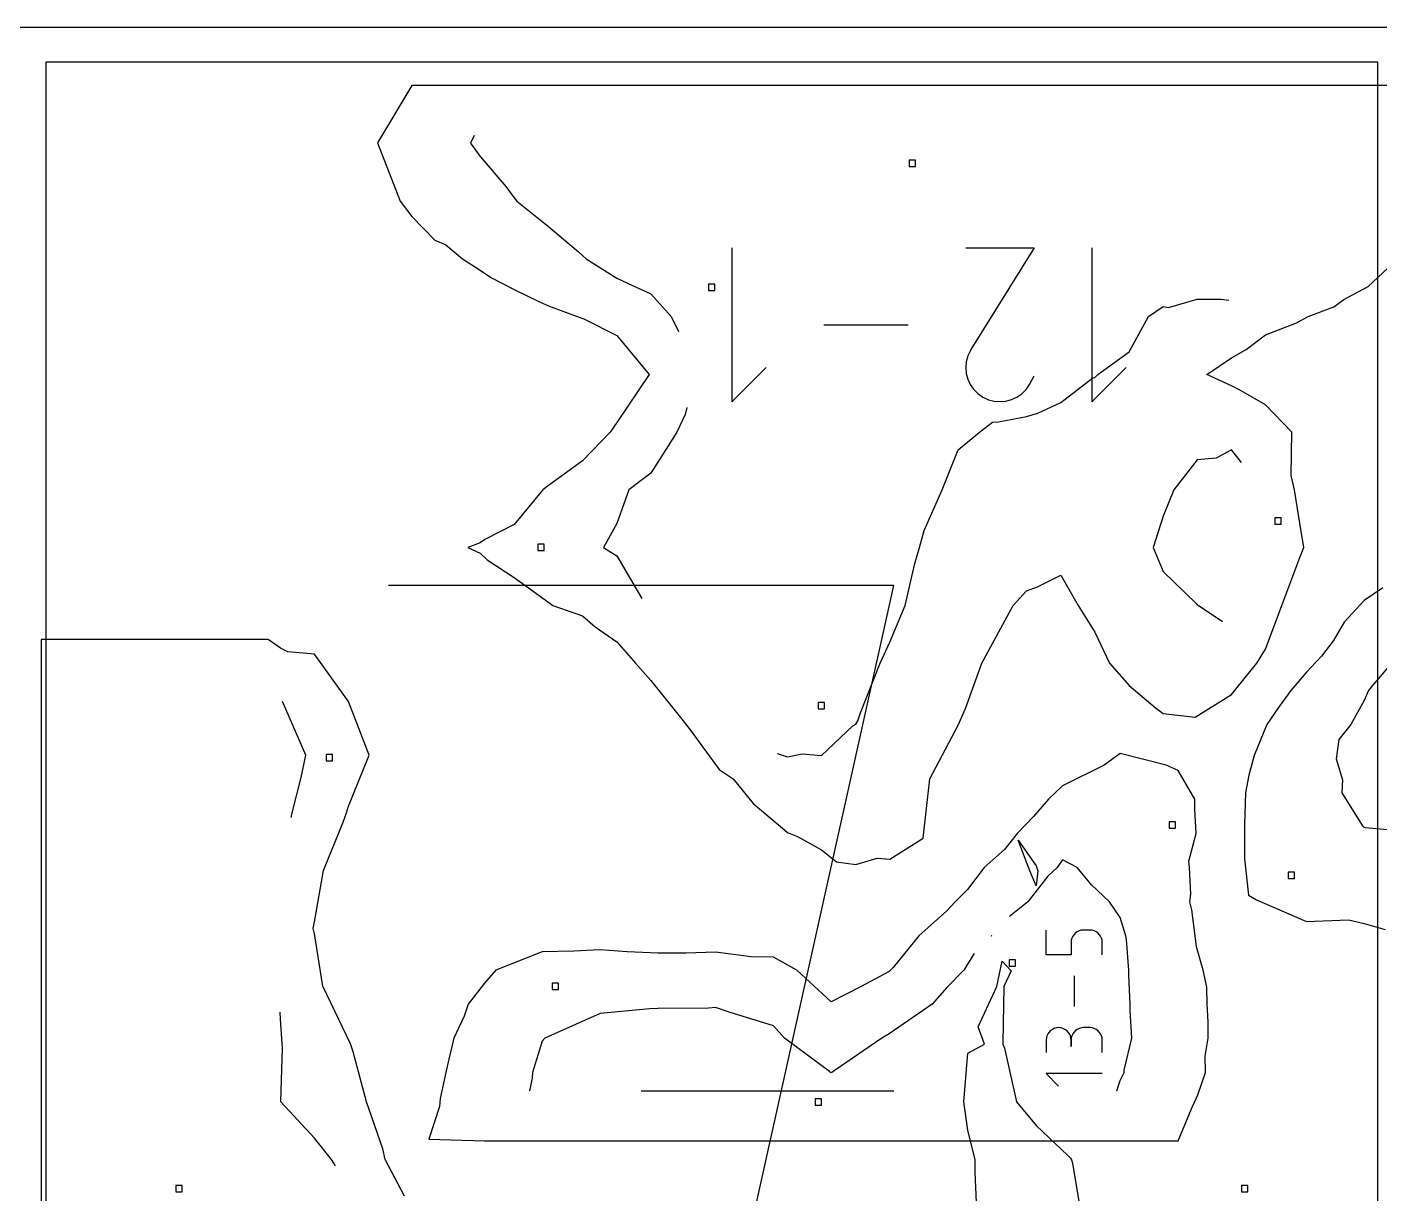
# Model space of a CAD drawing. Extents: x 0 to 600, y 0 to 270.
# Drawn here: x 322.7 to 478.6, y 135.5 to 270 of the extents above; entities that cross this region are included whole.
import ezdxf

# ---------------------------------------------------------------- set-up
doc = ezdxf.new("R2010")
doc.units = 0
doc.layers.add('1', color=7, linetype='CONTINUOUS')
doc.layers.add('2', color=7, linetype='CONTINUOUS')

msp = doc.modelspace()

# ---------------------------------------------------------------- linework, layer by layer
at = {"layer": '1', "color": 3}
msp.add_line((-0.000006, 270.000013), (600.00002, 270.000013), dxfattribs=at)
at = {"layer": '1', "color": 5}
for p, q in [((367.030656, 263.261122), (363.093832, 256.643681)), ((485.069943, 263.261122), (367.030656, 263.261122)), ((363.093832, 256.643681), (365.683966, 249.943599)), ((425.054145, 254.64619), (424.323771, 254.64619)), ((424.323771, 254.64619), (424.323771, 253.915858)), ((425.054145, 253.915858), (425.054145, 254.64619)), ((424.323771, 253.915858), (425.054145, 253.915858)), ((365.683966, 249.943599), (367.0284, 248.160487)), ((367.0284, 248.160487), (369.683906, 245.449932)), ((369.683906, 245.449932), (370.963418, 244.893764)), ((370.963418, 244.893764), (372.854283, 243.28495)), ((372.854283, 243.28495), (374.897986, 241.9824)), ((477.200357, 240.08112), (480.626366, 243.28495)), ((374.897986, 241.9824), (376.205452, 241.07263)), ((376.205452, 241.07263), (378.832554, 239.758808)), ((474.423572, 238.5852), (477.200357, 240.08112)), ((378.832554, 239.758808), (381.752709, 238.343049)), ((473.265789, 237.759062), (474.423572, 238.5852)), ((381.752709, 238.343049), (382.767572, 237.859963)), ((382.767572, 237.859963), (386.094395, 236.626302)), ((470.293787, 236.626302), (473.265789, 237.759062)), ((386.094395, 236.626302), (386.854078, 236.36882)), ((386.854078, 236.36882), (390.636708, 234.42647)), ((465.396653, 234.511363), (468.877667, 235.859135)), ((468.877667, 235.859135), (470.293787, 236.626302)), ((390.636708, 234.42647), (394.362083, 229.967428)), ((463.150068, 232.824689), (465.396653, 234.511363)), ((461.461636, 231.852568), (463.150068, 232.824689)), ((458.6055, 229.967428), (461.461636, 231.852568)), ((394.362083, 229.967428), (390.636708, 224.434866)), ((461.461636, 228.62421), (458.6055, 229.967428)), ((462.576137, 228.081253), (461.461636, 228.62421)), ((465.396653, 226.435152), (462.576137, 228.081253)), ((468.405178, 223.308645), (465.396653, 226.435152)), ((390.636708, 224.434866), (389.871164, 223.308645)), ((389.871164, 223.308645), (386.70214, 220.00211)), ((468.347018, 218.31548), (468.405178, 223.308645)), ((386.70214, 220.00211), (383.300476, 217.552192)), ((468.714459, 216.650041), (468.347018, 218.31548)), ((382.146301, 216.650041), (378.832554, 212.653706)), ((382.767572, 217.145074), (382.146301, 216.650041)), ((383.300476, 217.552192), (382.767572, 217.145074)), ((469.331221, 212.819619), (468.714459, 216.650041)), ((378.832554, 212.653706), (375.459294, 210.941377)), ((467.171652, 213.425562), (466.441725, 213.425562)), ((466.441725, 213.425562), (466.441725, 212.695185)), ((466.441725, 212.695185), (467.171652, 212.695185)), ((467.171652, 212.695185), (467.171652, 213.425562)), ((469.804614, 209.991437), (469.331221, 212.819619)), ((374.897986, 210.546886), (373.485924, 209.991437)), ((375.459294, 210.941377), (374.897986, 210.546886)), ((373.485924, 209.991437), (374.897986, 209.344016)), ((374.897986, 209.344016), (375.727099, 208.588393)), ((382.279301, 210.375112), (381.548924, 210.375112)), ((381.548924, 210.375112), (381.548924, 209.644282)), ((381.548924, 209.644282), (382.279301, 209.644282)), ((382.279301, 209.644282), (382.279301, 210.375112)), ((467.2501, 203.332384), (469.331221, 208.866116)), ((469.331221, 208.866116), (469.804614, 209.991437)), ((375.727099, 208.588393), (378.832554, 206.551453)), ((378.832554, 206.551453), (382.391113, 203.969435)), ((439.125625, 205.485191), (441.787893, 206.819258)), ((441.787893, 206.819258), (443.793725, 203.332384)), ((436.324944, 203.332384), (437.853325, 205.018111)), ((437.853325, 205.018111), (439.125625, 205.485191)), ((478.890506, 205.339976), (476.759337, 203.897705)), ((382.391113, 203.969435), (383.277033, 203.332384)), ((383.277033, 203.332384), (386.70214, 202.121399)), ((433.918757, 198.943809), (436.324944, 203.332384)), ((443.793725, 203.332384), (445.722914, 200.263448)), ((465.396653, 198.30315), (467.2501, 203.332384)), ((476.759337, 203.897705), (474.45234, 201.405398)), ((386.70214, 202.121399), (388.166052, 200.855412)), ((474.45234, 201.405398), (473.203034, 199.304009)), ((388.166052, 200.855412), (390.636708, 199.136321)), ((445.722914, 200.263448), (447.397821, 196.67378)), ((328.280724, 199.397927), (324.345706, 199.397927)), ((324.345706, 199.397927), (324.345706, 198.723004)), ((324.345706, 198.723004), (324.345706, 192.738874)), ((332.215292, 199.397927), (328.280724, 199.397927)), ((336.14986, 199.397927), (332.215292, 199.397927)), ((340.084881, 199.397927), (336.14986, 199.397927)), ((344.019446, 199.397927), (340.084881, 199.397927)), ((347.954014, 199.397927), (344.019446, 199.397927)), ((350.479224, 199.397927), (347.954014, 199.397927)), ((351.889035, 198.403803), (350.479224, 199.397927)), ((352.735278, 197.965127), (351.889035, 198.403803)), ((355.823603, 197.709945), (352.735278, 197.965127)), ((390.636708, 199.136321), (392.786812, 196.67378)), ((432.69921, 196.67378), (433.918757, 198.943809)), ((464.363758, 196.67378), (465.396653, 198.30315)), ((473.203034, 199.304009), (471.841016, 197.47083)), ((359.758171, 192.26097), (355.823603, 197.709945)), ((392.786812, 196.67378), (394.571275, 194.658028)), ((430.830886, 191.447977), (432.69921, 196.67378)), ((447.397821, 196.67378), (449.657482, 194.103033)), ((461.461636, 193.045788), (464.363758, 196.67378)), ((471.841016, 197.47083), (470.100734, 195.648066)), ((470.100734, 195.648066), (468.282906, 193.535822)), ((394.571275, 194.658028), (398.313332, 190.015177)), ((449.657482, 194.103033), (452.667805, 191.580077)), ((468.282906, 193.535822), (466.957407, 191.678771)), ((324.345706, 192.738874), (324.345706, 191.688392)), ((362.109352, 186.08027), (359.758171, 192.26097)), ((414.589015, 192.141385), (413.858638, 192.141385)), ((413.858638, 192.141385), (413.858638, 191.411008)), ((414.589015, 191.411008), (414.589015, 192.141385)), ((457.270083, 190.450245), (461.461636, 193.045788)), ((324.345706, 191.688392), (324.345706, 186.08027)), ((413.858638, 191.411008), (414.589015, 191.411008)), ((429.98374, 189.536824), (430.830886, 191.447977)), ((452.667805, 191.580077), (453.5925, 190.868183)), ((453.5925, 190.868183), (457.270083, 190.450245)), ((466.957407, 191.678771), (465.516042, 189.601254)), ((398.313332, 190.015177), (399.117649, 188.980476)), ((399.117649, 188.980476), (402.440864, 184.423735)), ((426.719134, 183.356573), (429.98374, 189.536824)), ((465.516042, 189.601254), (464.073771, 186.03999)), ((324.345706, 186.08027), (324.345706, 184.816988)), ((357.909235, 186.141125), (357.179307, 186.141125)), ((357.179307, 186.141125), (357.179307, 185.410748)), ((357.909235, 185.410748), (357.909235, 186.141125)), ((359.758171, 180.19848), (362.109352, 186.08027)), ((448.645994, 186.245566), (446.78849, 184.914207)), ((453.945735, 184.914207), (448.645994, 186.245566)), ((464.073771, 186.03999), (463.44213, 183.768146)), ((324.345706, 184.816988), (324.345706, 179.421666)), ((357.179307, 185.410748), (357.909235, 185.410748)), ((402.440864, 184.423735), (404.071587, 183.356573)), ((446.78849, 184.914207), (441.986937, 182.553104)), ((455.304598, 184.300149), (453.945735, 184.914207)), ((457.235136, 180.979189), (455.304598, 184.300149)), ((404.071587, 183.356573), (406.375432, 180.510355)), ((425.93736, 176.508612), (426.719134, 183.356573)), ((441.986937, 182.553104), (440.379208, 180.979189)), ((463.44213, 183.768146), (463.092273, 181.731679)), ((440.379208, 180.979189), (438.653355, 179.009423)), ((457.247309, 179.831324), (457.235136, 180.979189)), ((463.092273, 181.731679), (462.965133, 178.078881)), ((324.345706, 179.421666), (324.345706, 177.872543)), ((359.125177, 178.350447), (359.49352, 179.421666)), ((359.49352, 179.421666), (359.758171, 180.19848)), ((406.375432, 180.510355), (409.744634, 177.655122)), ((457.393834, 177.044621), (457.247309, 179.831324)), ((324.345706, 177.872543), (324.345706, 172.763063)), ((356.855598, 172.763063), (359.125177, 178.350447)), ((438.653355, 179.009423), (436.77331, 177.044621)), ((455.026885, 178.383646), (454.296961, 178.383646)), ((454.296961, 178.383646), (454.296961, 177.653269)), ((455.026885, 177.653269), (455.026885, 178.383646)), ((462.965133, 178.078881), (462.975953, 174.13755)), ((409.744634, 177.655122), (410.31045, 177.166851)), ((410.31045, 177.166851), (411.480406, 176.697969)), ((411.480406, 176.697969), (414.245018, 175.14885)), ((422.114604, 174.097016), (425.93736, 176.508612)), ((436.77331, 177.044621), (435.328337, 175.214621)), ((454.296961, 177.653269), (455.026885, 177.653269)), ((456.551649, 173.84674), (457.393834, 177.044621)), ((414.245018, 175.14885), (415.977185, 173.766544)), ((435.328337, 175.214621), (432.976702, 173.110053)), ((415.977185, 173.766544), (418.179586, 173.461317)), ((418.179586, 173.461317), (420.629054, 174.184482)), ((420.629054, 174.184482), (422.114604, 174.097016)), ((432.976702, 173.110053), (431.031286, 170.570864)), ((456.610258, 173.110053), (456.551649, 173.84674)), ((456.788345, 170.051938), (456.610258, 173.110053)), ((462.975953, 174.13755), (463.417784, 169.94194)), ((324.345706, 172.763063), (324.345706, 171.022331)), ((355.823603, 166.851516), (356.855598, 172.763063)), ((468.720233, 172.58932), (467.989856, 172.58932)), ((467.989856, 172.58932), (467.989856, 171.858943)), ((467.989856, 171.858943), (468.720233, 171.858943)), ((468.720233, 171.858943), (468.720233, 172.58932)), ((324.345706, 171.022331), (324.345706, 166.104459)), ((431.031286, 170.570864), (429.623731, 169.175032)), ((456.672475, 169.175032), (456.788345, 170.051938)), ((463.417784, 169.94194), (464.33346, 169.40092)), ((429.623731, 169.175032), (428.669733, 168.10787)), ((456.888434, 168.239068), (456.672475, 169.175032)), ((464.33346, 169.40092), (470.100734, 166.888795)), ((355.683837, 166.104459), (355.823603, 166.851516)), ((428.669733, 168.10787), (425.460582, 165.240464)), ((457.278418, 165.240464), (456.888434, 168.239068)), ((470.100734, 166.888795), (474.92483, 167.077239)), ((474.92483, 167.077239), (476.759337, 166.678677)), ((324.345706, 166.104459), (324.345706, 164.30196)), ((355.823603, 165.466055), (355.683837, 166.104459)), ((356.792478, 159.445402), (355.823603, 165.466055)), ((425.460582, 165.240464), (422.482267, 161.584072)), ((457.434411, 163.981693), (457.278418, 165.240464)), ((476.759337, 166.678677), (479.174991, 165.992934)), ((324.345706, 164.30196), (324.345706, 159.445402)), ((458.199504, 161.305896), (457.434411, 163.981693)), ((382.058605, 163.384877), (376.730461, 161.306008)), ((385.702375, 163.458818), (382.058605, 163.384877)), ((388.717209, 163.642315), (385.702375, 163.458818)), ((391.835739, 163.397953), (388.717209, 163.642315)), ((395.376262, 163.23655), (391.835739, 163.397953)), ((398.648983, 163.239593), (395.376262, 163.23655)), ((402.034866, 163.375751), (398.648983, 163.239593)), ((406.137603, 162.815795), (402.034866, 163.375751)), ((408.693469, 162.787392), (406.137603, 162.815795)), ((411.389101, 161.305896), (408.693469, 162.787392)), ((436.575398, 162.49028), (435.845021, 162.49028)), ((435.845021, 162.49028), (435.845021, 161.759903)), ((436.575398, 161.759903), (436.575398, 162.49028)), ((376.730461, 161.306008), (375.400001, 159.79431)), ((415.352073, 157.655817), (411.389101, 161.305896)), ((422.01113, 161.121949), (418.786197, 159.400153)), ((422.482267, 161.584072), (422.01113, 161.121949)), ((435.845021, 161.759903), (436.575398, 161.759903)), ((458.623755, 159.344249), (458.199504, 161.305896)), ((324.345706, 159.445402), (324.345706, 157.633888)), ((359.953387, 152.786802), (356.792478, 159.445402)), ((375.400001, 159.79431), (373.516352, 157.37099)), ((383.945426, 159.793745), (383.215049, 159.793745)), ((383.215049, 159.793745), (383.215049, 159.063368)), ((383.215049, 159.063368), (383.945426, 159.063368)), ((383.945426, 159.063368), (383.945426, 159.793745)), ((418.786197, 159.400153), (415.352073, 157.655817)), ((458.661627, 157.370879), (458.623755, 159.344249)), ((324.345706, 157.633888), (324.345706, 152.786802)), ((373.075421, 155.997702), (371.889684, 153.436422)), ((373.516352, 157.37099), (373.075421, 155.997702)), ((458.767126, 155.32492), (458.661627, 157.370879)), ((458.771183, 153.436311), (458.767126, 155.32492)), ((324.345706, 152.786802), (324.345706, 151.065006)), ((360.290622, 151.886004), (359.953387, 152.786802)), ((371.889684, 153.436422), (371.301325, 151.014455)), ((458.441161, 151.355186), (458.771183, 153.436311)), ((361.805478, 146.128198), (360.290622, 151.886004)), ((458.467773, 149.501293), (458.441161, 151.355186)), ((324.345706, 151.065006), (324.345706, 146.128198)), ((371.301325, 151.014455), (370.95958, 149.501405)), ((370.95958, 149.501405), (370.29638, 146.486121)), ((457.603946, 146.925588), (458.467773, 149.501293)), ((456.984928, 145.566725), (457.603946, 146.925588)), ((324.345706, 146.128198), (324.345706, 144.426237)), ((363.693188, 140.710782), (361.805478, 146.128198)), ((370.240023, 145.566837), (369.004695, 141.788262)), ((370.29638, 146.486121), (370.240023, 145.566837)), ((414.242995, 146.458505), (413.512618, 146.458505)), ((413.512618, 146.458505), (413.512618, 145.728128)), ((413.512618, 145.728128), (414.242995, 145.728128)), ((414.242995, 145.728128), (414.242995, 146.458505)), ((455.304611, 141.632157), (456.984928, 145.566725)), ((324.345706, 144.426237), (324.345706, 139.469595)), ((363.94837, 139.469595), (363.693188, 140.710782)), ((369.004695, 141.788262), (375.400001, 141.632269)), ((375.400001, 141.632269), (382.058605, 141.632269)), ((382.058605, 141.632269), (388.717209, 141.632269)), ((388.717209, 141.632269), (389.528289, 141.632269)), ((389.528289, 141.632269), (395.376262, 141.632269)), ((395.376262, 141.632269), (396.26038, 141.632269)), ((396.26038, 141.632269), (402.034866, 141.632269)), ((402.034866, 141.632269), (402.929804, 141.632269)), ((402.929804, 141.632269), (408.693469, 141.632269)), ((408.693469, 141.632269), (409.482459, 141.632269)), ((409.482459, 141.632269), (415.352073, 141.632269)), ((415.352073, 141.632269), (416.117167, 141.632269)), ((416.117167, 141.632269), (422.01113, 141.632269)), ((422.01113, 141.632269), (422.799666, 141.632269)), ((422.799666, 141.632269), (428.669733, 141.632269)), ((428.669733, 141.632269), (429.54393, 141.632269)), ((429.54393, 141.632269), (435.328337, 141.632269)), ((435.328337, 141.632269), (436.283687, 141.632269)), ((436.283687, 141.632269), (441.986937, 141.632269)), ((441.986937, 141.632269), (442.79441, 141.632269)), ((442.79441, 141.632269), (448.645994, 141.632269)), ((448.645994, 141.632269), (455.304598, 141.632269)), ((324.345706, 139.469595), (324.345706, 137.747345)), ((366.193603, 135.237466), (363.94837, 139.469595)), ((324.345706, 137.747345), (324.345706, 132.810538))]:
    msp.add_line(p, q, dxfattribs=at)
at = {"layer": '1', "color": 1}
for p, q in [((374.217653, 257.508907), (373.778075, 256.602293)), ((373.778075, 256.602293), (374.897986, 255.082613)), ((374.897986, 255.082613), (377.84925, 251.608047)), ((377.84925, 251.608047), (378.832554, 250.330203)), ((378.832554, 250.330203), (379.13282, 249.943599)), ((379.13282, 249.943599), (382.767572, 247.000585)), ((382.767572, 247.000585), (386.236862, 244.07236)), ((386.236862, 244.07236), (386.70214, 243.660599)), ((386.70214, 243.660599), (387.101595, 243.28495)), ((387.101595, 243.28495), (390.636708, 241.061539)), ((403.897561, 244.561262), (403.897561, 226.817295)), ((430.854332, 244.561442), (438.734738, 244.561442)), ((438.734738, 244.561442), (431.452609, 232.838442)), ((445.389284, 244.561262), (445.389284, 226.817295)), ((390.636708, 241.061539), (392.444167, 240.226745)), ((392.444167, 240.226745), (394.571729, 239.261113)), ((394.571729, 239.261113), (396.927871, 236.626302)), ((454.220083, 237.688415), (457.527068, 238.626409)), ((457.527068, 238.626409), (460.279507, 238.627085)), ((460.279507, 238.627085), (461.146492, 238.513471)), ((451.891442, 236.626123), (453.5925, 237.795852)), ((453.5925, 237.795852), (454.220083, 237.688415)), ((396.927871, 236.626302), (397.741653, 234.893685)), ((414.49524, 235.689211), (424.197081, 235.689211)), ((449.657482, 232.573206), (451.891442, 236.626123)), ((431.38275, 232.730508), (431.082034, 232.085024)), ((431.389952, 232.744575), (431.38275, 232.730508)), ((431.38275, 232.730508), (431.38275, 232.730508)), ((431.397628, 232.757965), (431.389952, 232.744575)), ((431.40483, 232.770645), (431.397628, 232.757965)), ((431.412032, 232.782818), (431.40483, 232.770645)), ((431.420148, 232.794585), (431.412032, 232.782818)), ((431.427823, 232.805845), (431.420148, 232.794585)), ((431.435939, 232.816936), (431.427823, 232.805845)), ((431.444054, 232.827723), (431.435939, 232.816936)), ((431.452609, 232.838442), (431.444054, 232.827723)), ((431.452609, 232.838442), (431.452609, 232.838442)), ((446.049328, 229.967428), (449.657482, 232.573206)), ((403.897561, 226.817295), (407.842496, 230.763133)), ((430.906652, 231.415782), (430.851651, 230.738111)), ((430.851651, 230.738111), (430.912965, 230.067111)), ((431.082034, 232.085024), (430.906652, 231.415782)), ((445.389284, 226.817295), (449.334223, 230.763133)), ((430.912965, 230.067111), (431.086541, 229.417795)), ((431.086541, 229.417795), (431.367872, 228.805452)), ((438.206364, 228.790303), (438.723492, 229.782896)), ((441.787893, 226.7067), (445.487117, 229.56874)), ((445.487117, 229.56874), (445.722914, 229.602554)), ((445.722914, 229.602554), (446.049328, 229.967428)), ((431.367872, 228.805452), (431.752899, 228.244864)), ((431.752899, 228.244864), (432.237112, 227.751589)), ((432.237112, 227.751589), (432.816003, 227.34037)), ((436.743358, 227.33595), (437.302861, 227.722015)), ((437.302861, 227.722015), (437.795642, 228.208074)), ((437.795642, 228.208074), (438.206364, 228.790303)), ((398.73082, 226.157068), (398.506297, 225.341977)), ((432.816003, 227.34037), (432.816003, 227.34037)), ((432.816003, 227.34037), (433.463425, 227.043982)), ((433.463425, 227.043982), (434.133387, 226.871035)), ((434.133387, 226.871035), (434.811464, 226.817653)), ((434.811464, 226.817653), (435.482782, 226.880006)), ((435.482782, 226.880006), (436.131553, 227.053991)), ((436.131553, 227.053991), (436.743358, 227.33595)), ((439.146363, 225.496979), (441.787893, 226.7067)), ((398.506297, 225.341977), (397.564922, 223.309094)), ((432.444028, 223.308645), (433.918757, 224.456507)), ((433.918757, 224.456507), (434.625241, 224.504749)), ((434.625241, 224.504749), (437.853325, 225.090853)), ((437.853325, 225.090853), (439.146363, 225.496979)), ((397.564922, 223.309094), (394.571729, 218.564802)), ((429.98374, 221.27937), (432.444028, 223.308645)), ((428.119023, 216.650041), (429.98374, 221.27937)), ((457.527068, 220.094536), (454.838198, 216.650041)), ((459.697911, 220.324017), (457.527068, 220.094536)), ((461.461636, 221.283428), (459.697911, 220.324017)), ((462.611753, 219.799227), (461.461636, 221.283428)), ((394.571729, 218.564802), (392.05373, 216.650041)), ((392.05373, 216.650041), (390.636708, 212.765068)), ((426.049172, 211.961653), (428.119023, 216.650041)), ((454.838198, 216.650041), (453.5925, 213.6307)), ((453.5925, 213.6307), (452.426152, 209.991437)), ((390.636708, 212.765068), (389.114189, 209.991437)), ((425.51717, 209.991437), (426.049172, 211.961653)), ((389.114189, 209.991437), (390.636708, 209.060883)), ((390.636708, 209.060883), (393.549201, 204.117313)), ((424.977952, 208.178571), (425.51717, 209.991437)), ((452.426152, 209.991437), (453.5925, 207.243056)), ((423.850378, 203.332834), (424.977952, 208.178571)), ((453.5925, 207.243056), (457.419313, 203.514978)), ((422.114604, 199.109723), (423.850378, 203.332834)), ((457.419313, 203.514978), (457.527068, 203.395954)), ((457.527068, 203.395954), (457.646092, 203.332834)), ((457.646092, 203.332834), (460.392218, 201.522672)), ((460.392218, 201.522672), (460.470217, 201.570911)), ((420.973505, 196.67378), (422.114604, 199.109723)), ((418.742697, 190.967822), (420.973505, 196.67378)), ((480.571726, 197.47083), (477.716493, 194.101628)), ((477.228222, 193.535822), (476.759337, 192.365867)), ((477.716493, 194.101628), (477.228222, 193.535822)), ((354.843454, 186.08026), (352.124828, 192.24383)), ((476.759337, 192.365867), (475.210218, 189.601254)), ((418.433865, 190.015177), (418.742697, 190.967822)), ((414.245018, 186.022899), (417.837391, 189.435383)), ((417.837391, 189.435383), (418.179586, 189.645931)), ((418.179586, 189.645931), (418.433865, 190.015177)), ((475.210218, 189.601254), (473.827912, 187.869077)), ((473.827912, 187.869077), (473.522685, 185.666247)), ((354.293869, 183.491929), (354.843454, 186.08026)), ((409.133732, 186.245167), (410.31045, 185.863298)), ((410.31045, 185.863298), (412.010156, 186.232544)), ((412.010156, 186.232544), (414.245018, 186.022899)), ((473.522685, 185.666247), (474.24585, 183.217218)), ((353.239779, 179.421203), (354.293869, 183.491929)), ((474.24585, 183.217218), (474.158837, 181.731679)), ((474.158837, 181.731679), (476.570433, 177.908899)), ((353.132478, 178.881989), (353.239779, 179.421203)), ((476.570433, 177.908899), (476.676382, 177.796638)), ((476.676382, 177.796638), (476.759337, 177.759679)), ((476.759337, 177.759679), (476.872052, 177.730261)), ((476.872052, 177.730261), (483.418391, 177.127024)), ((441.364663, 173.110053), (440.302012, 172.114123)), ((441.986836, 174.004988), (441.364663, 173.110053)), ((443.703222, 173.110053), (441.986836, 174.004988)), ((445.338455, 171.129467), (443.703222, 173.110053)), ((440.302012, 172.114123), (438.010792, 169.175032)), ((447.420029, 169.175032), (445.338455, 171.129467)), ((438.010792, 169.175032), (435.908026, 167.478035)), ((448.645893, 167.363968), (447.420029, 169.175032)), ((449.289706, 165.240464), (448.645893, 167.363968)), ((433.82702, 165.240478), (433.770663, 165.183221)), ((433.83784, 165.25309), (433.82702, 165.240478)), ((440.109622, 163.045729), (440.109622, 165.917192)), ((443.325086, 165.405928), (443.183968, 165.205298)), ((443.497759, 165.579055), (443.325086, 165.405928)), ((443.697937, 165.720619), (443.497759, 165.579055)), ((443.921107, 165.827021), (443.697937, 165.720619)), ((444.164117, 165.893746), (443.921107, 165.827021)), ((444.422004, 165.917179), (444.164117, 165.893746)), ((445.137503, 165.917179), (444.422004, 165.917179)), ((444.422004, 165.917179), (444.422004, 165.917179)), ((445.39584, 165.893746), (445.137503, 165.917179)), ((445.638846, 165.827021), (445.39584, 165.893746)), ((445.86292, 165.720619), (445.638846, 165.827021)), ((446.063097, 165.579055), (445.86292, 165.720619)), ((446.236673, 165.405928), (446.063097, 165.579055)), ((446.378241, 165.205298), (446.236673, 165.405928)), ((449.359136, 164.818469), (449.289706, 165.240464)), ((443.011744, 164.739121), (442.988751, 164.481234)), ((442.988751, 164.481234), (442.988751, 163.045729)), ((443.078019, 164.981677), (443.011744, 164.739121)), ((443.183968, 165.205298), (443.078019, 164.981677)), ((446.484643, 164.981677), (446.378241, 165.205298)), ((446.551367, 164.739121), (446.484643, 164.981677)), ((446.5748, 164.481234), (446.551367, 164.739121)), ((446.5748, 163.045729), (446.5748, 164.481234)), ((446.5748, 164.481234), (446.5748, 164.481234)), ((449.617923, 161.305896), (449.359136, 164.818469)), ((431.726057, 163.11155), (430.618318, 161.305896)), ((431.837419, 163.224715), (431.726057, 163.11155)), ((442.988751, 163.045729), (440.109622, 163.045729)), ((430.618318, 161.305896), (428.669747, 159.30232)), ((443.341756, 160.621506), (443.341756, 157.086393)), ((449.623773, 160.727458), (449.617923, 161.305896)), ((449.796899, 157.370879), (449.623773, 160.727458)), ((428.669747, 159.30232), (426.993484, 157.370879)), ((351.889035, 155.654198), (351.848458, 156.449497)), ((388.717675, 156.276666), (382.353927, 153.436311)), ((394.438509, 156.816783), (388.717675, 156.276666)), ((395.375826, 156.887568), (394.438509, 156.816783)), ((401.22786, 156.894331), (395.375826, 156.887568)), ((402.034879, 156.984952), (401.22786, 156.894331)), ((403.584901, 156.455202), (402.034879, 156.984952)), ((408.693483, 154.85243), (403.584901, 156.455202)), ((426.993484, 157.370879), (422.011143, 153.962902)), ((449.797914, 156.690096), (449.796899, 157.370879)), ((449.971943, 153.436311), (449.797914, 156.690096)), ((352.084252, 152.786792), (351.889035, 155.654198)), ((409.972995, 153.436311), (408.693483, 154.85243)), ((440.628091, 154.324033), (440.454965, 154.150907)), ((440.827815, 154.465601), (440.628091, 154.324033)), ((441.051439, 154.572003), (440.827815, 154.465601)), ((441.293546, 154.638278), (441.051439, 154.572003)), ((441.55053, 154.661271), (441.293546, 154.638278)), ((441.808867, 154.638278), (441.55053, 154.661271)), ((441.55053, 154.661271), (441.55053, 154.661271)), ((442.051873, 154.572003), (441.808867, 154.638278)), ((442.275947, 154.465601), (442.051873, 154.572003)), ((442.476574, 154.324033), (442.275947, 154.465601)), ((442.6497, 154.150907), (442.476574, 154.324033)), ((443.499102, 154.324033), (443.326428, 154.150907)), ((443.699279, 154.465601), (443.499102, 154.324033)), ((443.92245, 154.572003), (443.699279, 154.465601)), ((444.164556, 154.638278), (443.92245, 154.572003)), ((444.421994, 154.661271), (444.164556, 154.638278)), ((445.140648, 154.661271), (444.421994, 154.661271)), ((444.421994, 154.661271), (444.421994, 154.661271)), ((445.398082, 154.638278), (445.140648, 154.661271)), ((445.640188, 154.572003), (445.398082, 154.638278)), ((445.863359, 154.465601), (445.640188, 154.572003)), ((446.063536, 154.324033), (445.863359, 154.465601)), ((446.236663, 154.150907), (446.063536, 154.324033)), ((352.149174, 152.34631), (352.084252, 152.786792)), ((382.058618, 153.117109), (380.95043, 149.501293)), ((382.353927, 153.436311), (382.058618, 153.117109)), ((415.143794, 149.624825), (409.972995, 153.436311)), ((421.165799, 153.436311), (415.686619, 149.699215)), ((422.011143, 153.962902), (421.165799, 153.436311)), ((440.14027, 153.4841), (440.116837, 153.225763)), ((440.116837, 153.225763), (440.116837, 151.790257)), ((440.206995, 153.727109), (440.14027, 153.4841)), ((440.313397, 153.950729), (440.206995, 153.727109)), ((440.454965, 154.150907), (440.313397, 153.950729)), ((442.791718, 153.950729), (442.6497, 154.150907)), ((442.89812, 153.727109), (442.791718, 153.950729)), ((442.965298, 153.4841), (442.89812, 153.727109)), ((442.988291, 153.225763), (442.965298, 153.4841)), ((443.011284, 153.4841), (442.988291, 153.225763)), ((442.988291, 153.225763), (442.988291, 152.507109)), ((442.988291, 152.507109), (442.988291, 153.225763)), ((442.988291, 153.225763), (442.988291, 153.225763)), ((443.078009, 153.727109), (443.011284, 153.4841)), ((443.184411, 153.950729), (443.078009, 153.727109)), ((443.326428, 154.150907), (443.184411, 153.950729)), ((446.378231, 153.950729), (446.236663, 154.150907)), ((446.484633, 153.727109), (446.378231, 153.950729)), ((446.551357, 153.4841), (446.484633, 153.727109)), ((446.574351, 153.225763), (446.551357, 153.4841)), ((446.574351, 151.790257), (446.574351, 153.225763)), ((446.574351, 153.225763), (446.574351, 153.225763)), ((449.104508, 149.772706), (449.971943, 153.436311)), ((351.930061, 146.128188), (352.149174, 152.34631)), ((415.285362, 149.501293), (415.143794, 149.624825)), ((415.686619, 149.699215), (415.426027, 149.501293)), ((449.081076, 149.501293), (449.104508, 149.772706)), ((380.916617, 148.82682), (380.591555, 147.384102)), ((380.95043, 149.501293), (380.916617, 148.82682)), ((415.352086, 149.463871), (415.285362, 149.501293)), ((415.426027, 149.501293), (415.352086, 149.463871)), ((446.5748, 149.365588), (440.109611, 149.365588)), ((440.109611, 149.365588), (441.546922, 147.928277)), ((448.237084, 147.384102), (448.646008, 148.551803)), ((448.646008, 148.551803), (449.081076, 149.501293)), ((355.823603, 141.913189), (351.930061, 146.128188)), ((357.763609, 139.469584), (355.823603, 141.913189)), ((358.230239, 138.719369), (357.763609, 139.469584))]:
    msp.add_line(p, q, dxfattribs=at)
at = {"layer": '2', "color": 3}
msp.add_line((-0.000006, 270.000013), (600.000014, 270.000013), dxfattribs=at)
at = {"layer": '2', "color": 5}
for p, q in [((478.320176, 265.955167), (324.866394, 265.955167)), ((324.866394, 265.955167), (324.866394, 263.018781)), ((478.320176, 6.265799), (478.320176, 265.955167)), ((324.866394, 263.018781), (324.866394, 259.296564)), ((324.866394, 259.296564), (324.866394, 256.126187)), ((324.866394, 256.126187), (324.866394, 252.63796)), ((324.866394, 252.63796), (324.866394, 249.335033)), ((324.866394, 249.335033), (324.866394, 245.979357)), ((324.866394, 245.979357), (324.866394, 242.498795)), ((324.866394, 242.498795), (324.866394, 239.320753)), ((401.95836, 240.351396), (401.228434, 240.351396)), ((401.228434, 240.351396), (401.228434, 239.621019)), ((401.95836, 239.621019), (401.95836, 240.351396)), ((324.866394, 239.320753), (324.866394, 235.720716)), ((401.228434, 239.621019), (401.95836, 239.621019)), ((324.866394, 235.720716), (324.866394, 232.661699)), ((324.866394, 232.661699), (324.866394, 229.02379)), ((324.866394, 229.02379), (324.866394, 226.003096)), ((324.866394, 226.003096), (324.866394, 222.359326)), ((324.866394, 222.359326), (324.866394, 219.344492)), ((324.866394, 219.344492), (324.866394, 215.756177)), ((324.866394, 215.756177), (324.866394, 212.685889)), ((324.866394, 212.685889), (324.866394, 209.109746)), ((324.866394, 209.109746), (324.866394, 206.026834)), ((324.866394, 206.026834), (324.866394, 202.43897)), ((324.866394, 202.43897), (324.866394, 199.368231)), ((324.866394, 199.368231), (324.866394, 195.735282)), ((324.866394, 195.735282), (324.866394, 192.709627)), ((324.866394, 192.709627), (324.866394, 189.034298)), ((324.866394, 189.034298), (324.866394, 186.051024)), ((324.866394, 186.051024), (324.866394, 182.453241)), ((324.866394, 182.453241), (324.866394, 179.391969)), ((324.866394, 179.391969), (324.866394, 176.060639)), ((324.866394, 176.060639), (324.866394, 172.733366)), ((324.866394, 172.733366), (324.866394, 169.556226)), ((324.866394, 169.556226), (324.866394, 166.074762)), ((324.866394, 166.074762), (324.866394, 163.034681)), ((324.866394, 163.034681), (324.866394, 159.416159)), ((324.866394, 159.416159), (324.866394, 156.481576)), ((324.866394, 156.481576), (324.866394, 152.757555)), ((324.866394, 152.757555), (324.866394, 149.628657)), ((324.866394, 149.628657), (324.866394, 146.098501)), ((324.866394, 146.098501), (324.866394, 142.719831)), ((324.866394, 142.719831), (324.866394, 139.439898)), ((324.866394, 139.439898), (324.866394, 135.969254)), ((324.866394, 135.969254), (324.866394, 132.781294)), ((340.576938, 136.475559), (339.846561, 136.475559)), ((339.846561, 136.475559), (339.846561, 135.745182)), ((339.846561, 135.745182), (340.576938, 135.745182)), ((340.576938, 135.745182), (340.576938, 136.475559)), ((463.340234, 136.475559), (462.609857, 136.475559)), ((462.609857, 136.475559), (462.609857, 135.745182)), ((462.609857, 135.745182), (463.340234, 135.745182)), ((463.340234, 135.745182), (463.340234, 136.475559))]:
    msp.add_line(p, q, dxfattribs=at)
at = {"layer": '2', "color": 1}
for p, q in [((422.560852, 205.617012), (364.352512, 205.617012)), ((393.46074, 74.720382), (422.560852, 205.617012)), ((438.242767, 172.733817), (436.889316, 176.259464)), ((436.889316, 176.259464), (438.973144, 173.312708)), ((438.973144, 173.312708), (439.168813, 172.733366)), ((438.973144, 171.003004), (438.242767, 172.733817)), ((439.168813, 172.733366), (438.973144, 171.003004)), ((434.417305, 159.415708), (435.038577, 162.325945)), ((435.038577, 162.325945), (436.094467, 161.203328)), ((436.094467, 161.203328), (435.241459, 159.416159)), ((432.274866, 154.739492), (434.417305, 159.415708)), ((435.241459, 159.416159), (435.133706, 152.918509)), ((432.997128, 152.757105), (432.274866, 154.739492)), ((431.103558, 151.719248), (432.997128, 152.757105)), ((435.133706, 152.918509), (435.124238, 152.757105)), ((435.124238, 152.757105), (435.31089, 152.295885)), ((430.644593, 146.098501), (431.103558, 151.719248)), ((435.31089, 152.295885), (436.69004, 146.098501)), ((422.560852, 147.326617), (393.46074, 147.326617)), ((431.104009, 142.825781), (430.644593, 146.098501)), ((436.69004, 146.098501), (438.973144, 143.370408)), ((431.918244, 139.439898), (431.104009, 142.825781)), ((438.973144, 143.370408), (442.618267, 139.929972)), ((431.948451, 138.010703), (431.918244, 139.439898)), ((442.618267, 139.929972), (442.907712, 139.619787)), ((442.907712, 139.619787), (443.043869, 139.439898)), ((443.043869, 139.439898), (443.142605, 139.041797)), ((443.142605, 139.041797), (444.190831, 132.780843)), ((432.153588, 132.781294), (431.948451, 138.010703))]:
    msp.add_line(p, q, dxfattribs=at)

doc.saveas('drawing.dxf')
